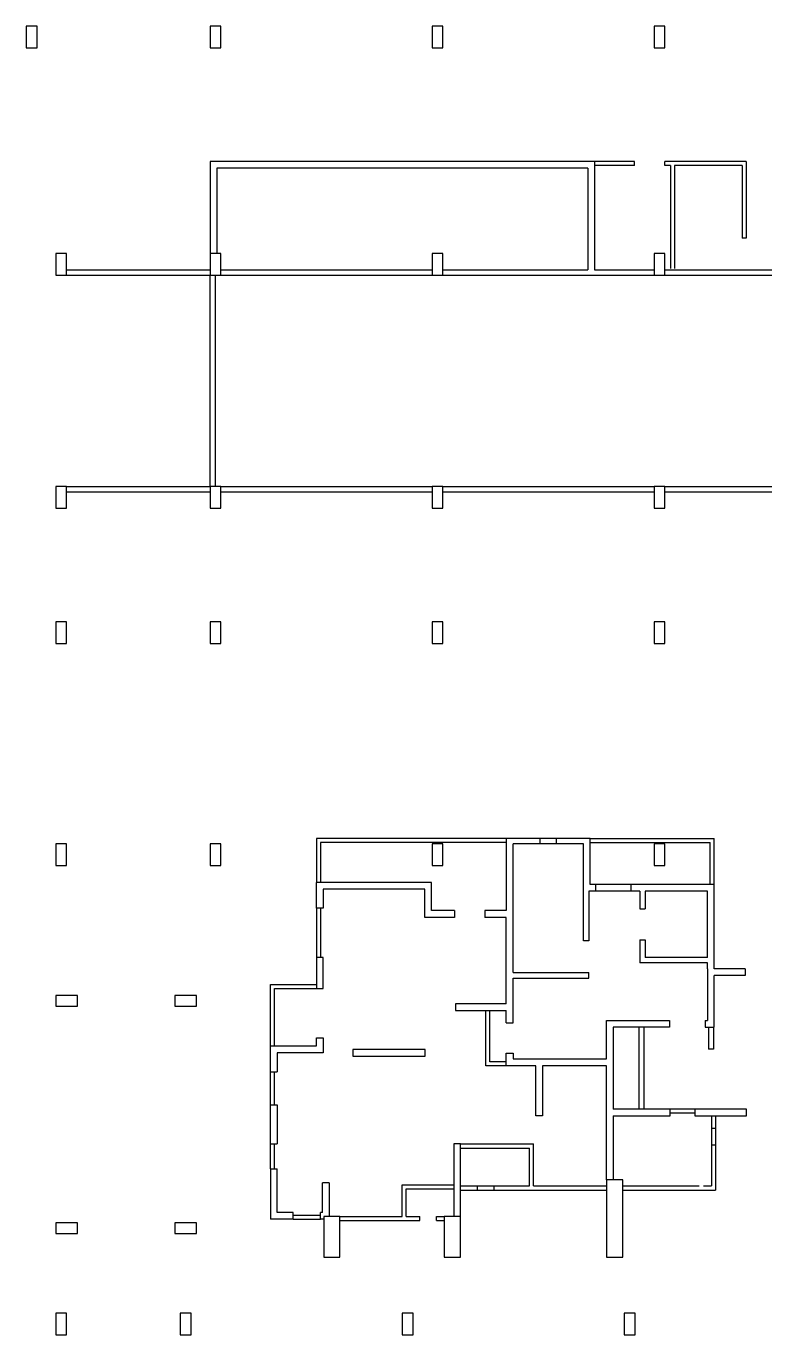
# Model space of a CAD drawing. Header units: metres. Extents: x -681087 to 1033303, y 74272 to 2630761.
# Drawn here: x 16694 to 43973, y 2161364 to 2209704 of the extents above; entities that cross this region are included whole.
import ezdxf

# ---------------------------------------------------------------- set-up
doc = ezdxf.new("R2010")
doc.units = ezdxf.units.M
for name, color, linetype in [('SKELETON_CLEAN', 7, 'Continuous'), ('SKELETON_ISOLATED', 1, 'Continuous'), ('SKELETON_ORIGINAL', 8, 'Continuous')]:
    doc.layers.add(name, color=color, linetype=linetype)

msp = doc.modelspace()

# ---------------------------------------------------------------- linework, layer by layer
at = {"layer": 'SKELETON_CLEAN'}
for p, q in [((17094, 2209704), (16694, 2209704)), ((16694, 2209704), (16694, 2208904)), ((17094, 2208904), (17094, 2209704)), ((23884, 2209704), (23484, 2209704)), ((23484, 2209704), (23484, 2208904)), ((23884, 2208904), (23884, 2209704)), ((32084, 2209704), (31684, 2209704)), ((31684, 2209704), (31684, 2208904)), ((32084, 2208904), (32084, 2209704)), ((40284, 2209704), (39884, 2209704)), ((39884, 2209704), (39884, 2208904)), ((40284, 2208904), (40284, 2209704)), ((16694, 2208904), (17094, 2208904)), ((23484, 2208904), (23884, 2208904)), ((31684, 2208904), (32084, 2208904)), ((39884, 2208904), (40284, 2208904)), ((23484, 2204704), (23484, 2201304)), ((37684, 2204704), (23484, 2204704)), ((23734, 2204454), (23734, 2201304)), ((37434, 2204454), (23734, 2204454)), ((37434, 2204454), (37434, 2200704)), ((39164, 2204704), (37684, 2204704)), ((37684, 2204704), (37684, 2200704)), ((39164, 2204554), (37684, 2204554)), ((39164, 2204554), (39164, 2204704)), ((43284, 2204704), (40284, 2204704)), ((40284, 2204554), (40284, 2204704)), ((40484, 2204554), (40284, 2204554)), ((40484, 2204554), (40484, 2200754)), ((43134, 2204554), (40634, 2204554)), ((40634, 2204554), (40634, 2200754)), ((43134, 2204554), (43134, 2201874)), ((43284, 2204704), (43284, 2201874)), ((43284, 2201874), (43134, 2201874)), ((18184, 2201304), (17784, 2201304)), ((17784, 2201304), (17784, 2200504)), ((18184, 2200504), (18184, 2201304)), ((23884, 2201304), (23484, 2201304)), ((23484, 2201304), (23484, 2200504)), ((23884, 2200504), (23884, 2201304)), ((32084, 2201304), (31684, 2201304)), ((31684, 2201304), (31684, 2200504)), ((32084, 2200504), (32084, 2201304)), ((40284, 2201304), (39884, 2201304)), ((39884, 2201304), (39884, 2200504)), ((40284, 2200504), (40284, 2201304)), ((17784, 2200504), (18184, 2200504)), ((18184, 2200504), (23484, 2200504)), ((23484, 2200504), (23884, 2200504)), ((23484, 2192704), (23484, 2200504)), ((23884, 2200504), (31684, 2200504)), ((31684, 2200504), (32084, 2200504)), ((32084, 2200704), (37434, 2200704)), ((32084, 2200504), (39884, 2200504)), ((37684, 2200704), (39884, 2200704)), ((39884, 2200504), (40284, 2200504)), ((40284, 2200704), (46964, 2200704)), ((40284, 2200504), (46964, 2200504)), ((18184, 2192704), (23484, 2192704)), ((23884, 2192704), (23484, 2192704)), ((23484, 2192704), (23484, 2191904)), ((23884, 2191904), (23884, 2192704)), ((23884, 2192704), (31684, 2192704)), ((32084, 2192704), (31684, 2192704)), ((31684, 2192704), (31684, 2191904)), ((32084, 2191904), (32084, 2192704)), ((32084, 2192704), (39884, 2192704)), ((40284, 2192704), (39884, 2192704)), ((39884, 2192704), (39884, 2191904)), ((40284, 2191904), (40284, 2192704)), ((40284, 2192704), (48084, 2192704)), ((18184, 2192702), (17784, 2192702)), ((17784, 2192702), (17784, 2191902)), ((18184, 2191902), (18184, 2192702)), ((17784, 2191902), (18184, 2191902)), ((23484, 2191904), (23884, 2191904)), ((31684, 2191904), (32084, 2191904)), ((39884, 2191904), (40284, 2191904)), ((18184, 2187702), (17784, 2187702)), ((17784, 2187702), (17784, 2186902)), ((18184, 2186902), (18184, 2187702)), ((23884, 2187704), (23484, 2187704)), ((23484, 2187704), (23484, 2186904)), ((23884, 2186904), (23884, 2187704)), ((32084, 2187704), (31684, 2187704)), ((31684, 2187704), (31684, 2186904)), ((32084, 2186904), (32084, 2187704)), ((40284, 2187704), (39884, 2187704)), ((39884, 2187704), (39884, 2186904)), ((40284, 2186904), (40284, 2187704)), ((17784, 2186902), (18184, 2186902)), ((23484, 2186904), (23884, 2186904)), ((31684, 2186904), (32084, 2186904)), ((39884, 2186904), (40284, 2186904)), ((27413, 2179704), (27413, 2178074)), ((34423, 2179704), (27413, 2179704)), ((34423, 2179704), (34423, 2177034)), ((37523, 2179704), (34423, 2179704)), ((37523, 2179704), (42103, 2179704)), ((37523, 2178004), (37523, 2179704)), ((42103, 2178004), (42103, 2179704)), ((18184, 2179502), (17784, 2179502)), ((17784, 2179502), (17784, 2178702)), ((18184, 2178702), (18184, 2179502)), ((23884, 2179504), (23484, 2179504)), ((23484, 2179504), (23484, 2178704)), ((23884, 2178704), (23884, 2179504)), ((34423, 2179554), (27563, 2179554)), ((27563, 2179554), (27563, 2178074)), ((32084, 2179504), (31684, 2179504)), ((31684, 2179504), (31684, 2178704)), ((32084, 2178704), (32084, 2179504)), ((37273, 2179504), (34673, 2179504)), ((34673, 2174744), (34673, 2179504)), ((37273, 2175914), (37273, 2179504)), ((37523, 2179554), (41953, 2179554)), ((40284, 2179504), (39884, 2179504)), ((39884, 2179504), (39884, 2178704)), ((40284, 2178704), (40284, 2179504)), ((41953, 2178004), (41953, 2179554)), ((17784, 2178702), (18184, 2178702)), ((23484, 2178704), (23884, 2178704)), ((31684, 2178704), (32084, 2178704)), ((39884, 2178704), (40284, 2178704)), ((31663, 2178074), (27413, 2178074)), ((27413, 2177124), (27413, 2178074)), ((31413, 2177824), (27663, 2177824)), ((27663, 2177824), (27663, 2177124)), ((31413, 2176784), (31413, 2177824)), ((31663, 2177034), (31663, 2178074)), ((39353, 2177754), (37473, 2177754)), ((37473, 2177754), (37473, 2175914)), ((42103, 2178004), (37523, 2178004)), ((39353, 2177754), (39353, 2177099)), ((39553, 2177754), (39553, 2177099)), ((41853, 2177754), (39553, 2177754)), ((41853, 2175304), (41853, 2177754)), ((42103, 2174884), (42103, 2178004)), ((27413, 2177124), (27413, 2175304)), ((27663, 2177124), (27413, 2177124)), ((32508, 2176784), (31413, 2176784)), ((32508, 2177034), (31663, 2177034)), ((32508, 2177034), (32508, 2176784)), ((34423, 2177034), (33628, 2177034)), ((33628, 2177034), (33628, 2176784)), ((34423, 2176784), (33628, 2176784)), ((34423, 2173589), (34423, 2176784)), ((39353, 2177099), (39553, 2177099)), ((37473, 2175914), (37273, 2175914)), ((39353, 2175959), (39353, 2175104)), ((39353, 2175959), (39553, 2175959)), ((39553, 2175959), (39553, 2175304)), ((27663, 2175304), (27413, 2175304)), ((27413, 2175304), (27413, 2174154)), ((27663, 2174154), (27663, 2175304)), ((41853, 2175304), (39553, 2175304)), ((41853, 2175104), (39353, 2175104)), ((41853, 2174884), (41853, 2175104)), ((41853, 2174884), (41853, 2172974)), ((43253, 2174884), (42103, 2174884)), ((43253, 2174884), (43253, 2174634)), ((34673, 2174744), (37473, 2174744)), ((34673, 2174544), (37473, 2174544)), ((34673, 2172894), (34673, 2174544)), ((37473, 2174544), (37473, 2174744)), ((42103, 2172724), (42103, 2174634)), ((43253, 2174634), (42103, 2174634)), ((18584, 2173904), (17784, 2173904)), ((17784, 2173904), (17784, 2173504)), ((18584, 2173504), (18584, 2173904)), ((22984, 2173904), (22184, 2173904)), ((22184, 2173904), (22184, 2173504)), ((22984, 2173504), (22984, 2173904)), ((25713, 2174309), (27413, 2174309)), ((25713, 2172034), (25713, 2174309)), ((25863, 2174159), (27413, 2174159)), ((25863, 2172034), (25863, 2174159)), ((27413, 2174154), (27663, 2174154)), ((17784, 2173504), (18584, 2173504)), ((22184, 2173504), (22984, 2173504)), ((34423, 2173589), (32553, 2173589)), ((32553, 2173589), (32553, 2173339)), ((32553, 2173339), (34423, 2173339)), ((33673, 2171304), (33673, 2173339)), ((33823, 2171454), (33823, 2173339)), ((34423, 2172894), (34423, 2173339)), ((34423, 2172894), (34673, 2172894)), ((38123, 2171554), (38123, 2172974)), ((38123, 2172974), (40453, 2172974)), ((40453, 2172974), (40453, 2172724)), ((41773, 2172974), (41773, 2172724)), ((41773, 2172974), (41853, 2172974)), ((40453, 2172724), (38373, 2172724)), ((38373, 2172724), (38373, 2169699)), ((41773, 2172724), (42103, 2172724)), ((41893, 2172724), (41893, 2171919)), ((42083, 2172724), (42083, 2171919)), ((25713, 2171084), (25713, 2172034)), ((25713, 2172034), (27413, 2172034)), ((27413, 2172034), (27413, 2172334)), ((27413, 2172334), (27663, 2172334)), ((27663, 2172334), (27663, 2171784)), ((42083, 2171919), (41893, 2171919)), ((25963, 2171784), (25963, 2171084)), ((27663, 2171784), (25963, 2171784)), ((31433, 2171909), (28753, 2171909)), ((28753, 2171909), (28753, 2171659)), ((28753, 2171659), (31433, 2171659)), ((31433, 2171659), (31433, 2171909)), ((34423, 2171454), (33823, 2171454)), ((34423, 2171774), (34673, 2171774)), ((34423, 2171304), (34423, 2171774)), ((34673, 2171774), (34673, 2171554)), ((34673, 2171554), (38123, 2171554)), ((25713, 2169864), (25713, 2171084)), ((25713, 2171084), (25963, 2171084)), ((34423, 2171304), (33673, 2171304)), ((35518, 2171304), (34423, 2171304)), ((35518, 2169454), (35518, 2171304)), ((35768, 2171304), (35768, 2169454)), ((38123, 2171304), (35768, 2171304)), ((38123, 2167084), (38123, 2171304)), ((25713, 2168414), (25713, 2169864)), ((25713, 2169864), (25963, 2169864)), ((25963, 2169864), (25963, 2168414)), ((40473, 2169699), (38373, 2169699)), ((40473, 2169449), (40473, 2169699)), ((41393, 2169699), (40473, 2169699)), ((43293, 2169699), (41393, 2169699)), ((41393, 2169699), (41393, 2169449)), ((43293, 2169449), (43293, 2169699)), ((35768, 2169454), (35518, 2169454)), ((38373, 2169449), (40473, 2169449)), ((38373, 2169449), (38373, 2167084)), ((41393, 2169449), (43293, 2169449)), ((42003, 2169449), (42003, 2166864)), ((42153, 2169449), (42153, 2166714)), ((25713, 2167494), (25713, 2168414)), ((25713, 2168414), (25963, 2168414)), ((32733, 2168414), (32483, 2168414)), ((32483, 2168414), (32483, 2165734)), ((32733, 2168414), (35433, 2168414)), ((32733, 2165734), (32733, 2168414)), ((32733, 2168264), (35283, 2168264)), ((35283, 2166864), (35283, 2168264)), ((35433, 2166864), (35433, 2168414)), ((25713, 2167494), (25713, 2165634)), ((25713, 2167494), (25963, 2167494)), ((25963, 2165884), (25963, 2167494)), ((38723, 2167084), (38123, 2167084)), ((38123, 2167084), (38123, 2164234)), ((38723, 2164234), (38723, 2167084)), ((27633, 2165884), (27633, 2166984)), ((27883, 2166984), (27633, 2166984)), ((27883, 2166984), (27883, 2165734)), ((30583, 2166904), (32483, 2166904)), ((30583, 2165734), (30583, 2166904)), ((30733, 2166754), (32483, 2166754)), ((30733, 2165734), (30733, 2166754)), ((32733, 2166864), (35283, 2166864)), ((35433, 2166864), (38123, 2166864)), ((38723, 2166714), (42153, 2166714)), ((41703, 2166864), (42003, 2166864)), ((26548, 2165634), (25713, 2165634)), ((26548, 2165884), (25963, 2165884)), ((26548, 2165634), (26548, 2165884)), ((26548, 2165634), (27568, 2165634)), ((27568, 2165634), (27568, 2165884)), ((27633, 2165884), (27568, 2165884)), ((27683, 2165634), (27568, 2165634)), ((28283, 2165734), (27683, 2165734)), ((27683, 2165734), (27683, 2164234)), ((28283, 2164234), (28283, 2165734)), ((28283, 2165734), (30583, 2165734)), ((30733, 2165734), (31233, 2165734)), ((31233, 2165584), (31233, 2165734)), ((31853, 2165734), (32133, 2165734)), ((31853, 2165584), (31853, 2165734)), ((32733, 2165734), (32133, 2165734)), ((32133, 2165734), (32133, 2164234)), ((32733, 2164234), (32733, 2165734)), ((18584, 2165504), (17784, 2165504)), ((17784, 2165504), (17784, 2165104)), ((18584, 2165104), (18584, 2165504)), ((22984, 2165504), (22184, 2165504)), ((22184, 2165504), (22184, 2165104)), ((22984, 2165104), (22984, 2165504)), ((28283, 2165584), (31233, 2165584)), ((31853, 2165584), (32133, 2165584)), ((17784, 2165104), (18584, 2165104)), ((22184, 2165104), (22984, 2165104)), ((27683, 2164234), (28283, 2164234)), ((32133, 2164234), (32733, 2164234)), ((38123, 2164234), (38723, 2164234)), ((18184, 2162164), (17784, 2162164)), ((17784, 2162164), (17784, 2161364)), ((18184, 2161364), (18184, 2162164)), ((22784, 2162164), (22384, 2162164)), ((22384, 2162164), (22384, 2161364)), ((22784, 2161364), (22784, 2162164)), ((30984, 2162164), (30584, 2162164)), ((30584, 2162164), (30584, 2161364)), ((30984, 2161364), (30984, 2162164)), ((39184, 2162164), (38784, 2162164)), ((38784, 2162164), (38784, 2161364)), ((39184, 2161364), (39184, 2162164)), ((17784, 2161364), (18184, 2161364)), ((22384, 2161364), (22784, 2161364)), ((30584, 2161364), (30984, 2161364)), ((38784, 2161364), (39184, 2161364))]:
    msp.add_line(p, q, dxfattribs=at)
at = {"layer": 'SKELETON_ISOLATED'}
for p, q in [((18184, 2200704), (23484, 2200704)), ((23684, 2192704), (23684, 2200504)), ((23884, 2200704), (31684, 2200704)), ((18184, 2192504), (23484, 2192504)), ((23884, 2192504), (31684, 2192504)), ((32084, 2192504), (39884, 2192504)), ((40284, 2192504), (48084, 2192504)), ((35663, 2179704), (35663, 2179504)), ((36283, 2179504), (36283, 2179704)), ((37723, 2178004), (37723, 2177754)), ((39023, 2178004), (39023, 2177754)), ((27563, 2177124), (27563, 2175304)), ((39318, 2172724), (39318, 2169699)), ((39508, 2172724), (39508, 2169699)), ((25863, 2169864), (25863, 2171084)), ((41393, 2169549), (40473, 2169549)), ((42153, 2168984), (42003, 2168984)), ((25863, 2167494), (25863, 2168414)), ((42153, 2168364), (42003, 2168364)), ((32733, 2166714), (38123, 2166714)), ((33363, 2166714), (33363, 2166864)), ((33983, 2166714), (33983, 2166864)), ((38723, 2166864), (41553, 2166864)), ((26548, 2165784), (27568, 2165784))]:
    msp.add_line(p, q, dxfattribs=at)
at = {"layer": 'SKELETON_ORIGINAL'}
for p, q in [((17094, 2209704), (16694, 2209704)), ((16694, 2209704), (16694, 2208904)), ((17094, 2208904), (17094, 2209704)), ((23884, 2209704), (23484, 2209704)), ((23484, 2209704), (23484, 2208904)), ((23884, 2208904), (23884, 2209704)), ((32084, 2209704), (31684, 2209704)), ((31684, 2209704), (31684, 2208904)), ((32084, 2208904), (32084, 2209704)), ((40284, 2209704), (39884, 2209704)), ((39884, 2209704), (39884, 2208904)), ((40284, 2208904), (40284, 2209704)), ((16694, 2208904), (17094, 2208904)), ((23484, 2208904), (23884, 2208904)), ((31684, 2208904), (32084, 2208904)), ((39884, 2208904), (40284, 2208904)), ((23484, 2204704), (23484, 2201304)), ((37684, 2204704), (23484, 2204704)), ((23734, 2204454), (23734, 2201304)), ((37434, 2204454), (23734, 2204454)), ((37434, 2204454), (37434, 2200704)), ((39164, 2204704), (37684, 2204704)), ((37684, 2204704), (37684, 2200704)), ((39164, 2204554), (37684, 2204554)), ((39164, 2204554), (39164, 2204704)), ((43284, 2204704), (40284, 2204704)), ((40284, 2204554), (40284, 2204704)), ((40484, 2204554), (40284, 2204554)), ((40484, 2204554), (40484, 2200754)), ((43134, 2204554), (40634, 2204554)), ((40634, 2204554), (40634, 2200754)), ((43134, 2204554), (43134, 2201874)), ((43284, 2204704), (43284, 2201874)), ((43284, 2201874), (43134, 2201874)), ((18184, 2201304), (17784, 2201304)), ((17784, 2201304), (17784, 2200504)), ((18184, 2200504), (18184, 2201304)), ((23884, 2201304), (23484, 2201304)), ((23484, 2201304), (23484, 2200504)), ((23884, 2200504), (23884, 2201304)), ((32084, 2201304), (31684, 2201304)), ((31684, 2201304), (31684, 2200504)), ((32084, 2200504), (32084, 2201304)), ((40284, 2201304), (39884, 2201304)), ((39884, 2201304), (39884, 2200504)), ((40284, 2200504), (40284, 2201304)), ((17784, 2200504), (18184, 2200504)), ((18184, 2200704), (23484, 2200704)), ((18184, 2200504), (23484, 2200504)), ((23484, 2200504), (23884, 2200504)), ((23484, 2192704), (23484, 2200504)), ((23684, 2192704), (23684, 2200504)), ((23884, 2200704), (31684, 2200704)), ((23884, 2200504), (31684, 2200504)), ((31684, 2200504), (32084, 2200504)), ((32084, 2200704), (37434, 2200704)), ((32084, 2200504), (39884, 2200504)), ((37684, 2200704), (39884, 2200704)), ((39884, 2200504), (40284, 2200504)), ((40284, 2200704), (46964, 2200704)), ((40284, 2200504), (46964, 2200504)), ((18184, 2192704), (23484, 2192704)), ((23884, 2192704), (23484, 2192704)), ((23484, 2192704), (23484, 2191904)), ((23884, 2191904), (23884, 2192704)), ((23884, 2192704), (31684, 2192704)), ((32084, 2192704), (31684, 2192704)), ((31684, 2192704), (31684, 2191904)), ((32084, 2191904), (32084, 2192704)), ((32084, 2192704), (39884, 2192704)), ((40284, 2192704), (39884, 2192704)), ((39884, 2192704), (39884, 2191904)), ((40284, 2191904), (40284, 2192704)), ((40284, 2192704), (48084, 2192704)), ((18184, 2192702), (17784, 2192702)), ((17784, 2192702), (17784, 2191902)), ((18184, 2191902), (18184, 2192702)), ((18184, 2192504), (23484, 2192504)), ((23884, 2192504), (31684, 2192504)), ((32084, 2192504), (39884, 2192504)), ((40284, 2192504), (48084, 2192504)), ((17784, 2191902), (18184, 2191902)), ((23484, 2191904), (23884, 2191904)), ((31684, 2191904), (32084, 2191904)), ((39884, 2191904), (40284, 2191904)), ((18184, 2187702), (17784, 2187702)), ((17784, 2187702), (17784, 2186902)), ((18184, 2186902), (18184, 2187702)), ((23884, 2187704), (23484, 2187704)), ((23484, 2187704), (23484, 2186904)), ((23884, 2186904), (23884, 2187704)), ((32084, 2187704), (31684, 2187704)), ((31684, 2187704), (31684, 2186904)), ((32084, 2186904), (32084, 2187704)), ((40284, 2187704), (39884, 2187704)), ((39884, 2187704), (39884, 2186904)), ((40284, 2186904), (40284, 2187704)), ((17784, 2186902), (18184, 2186902)), ((23484, 2186904), (23884, 2186904)), ((31684, 2186904), (32084, 2186904)), ((39884, 2186904), (40284, 2186904)), ((27413, 2179704), (27413, 2178074)), ((34423, 2179704), (27413, 2179704)), ((34423, 2179704), (34423, 2177034)), ((37523, 2179704), (34423, 2179704)), ((35663, 2179704), (35663, 2179504)), ((36283, 2179504), (36283, 2179704)), ((37523, 2179704), (42103, 2179704)), ((37523, 2178004), (37523, 2179704)), ((42103, 2178004), (42103, 2179704)), ((18184, 2179502), (17784, 2179502)), ((17784, 2179502), (17784, 2178702)), ((18184, 2178702), (18184, 2179502)), ((23884, 2179504), (23484, 2179504)), ((23484, 2179504), (23484, 2178704)), ((23884, 2178704), (23884, 2179504)), ((34423, 2179554), (27563, 2179554)), ((27563, 2179554), (27563, 2178074)), ((32084, 2179504), (31684, 2179504)), ((31684, 2179504), (31684, 2178704)), ((32084, 2178704), (32084, 2179504)), ((37273, 2179504), (34673, 2179504)), ((34673, 2174744), (34673, 2179504)), ((37273, 2175914), (37273, 2179504)), ((37523, 2179554), (41953, 2179554)), ((40284, 2179504), (39884, 2179504)), ((39884, 2179504), (39884, 2178704)), ((40284, 2178704), (40284, 2179504)), ((41953, 2178004), (41953, 2179554)), ((17784, 2178702), (18184, 2178702)), ((23484, 2178704), (23884, 2178704)), ((31684, 2178704), (32084, 2178704)), ((39884, 2178704), (40284, 2178704)), ((31663, 2178074), (27413, 2178074)), ((27413, 2177124), (27413, 2178074)), ((31413, 2177824), (27663, 2177824)), ((27663, 2177824), (27663, 2177124)), ((31413, 2176784), (31413, 2177824)), ((31663, 2177034), (31663, 2178074)), ((39353, 2177754), (37473, 2177754)), ((37473, 2177754), (37473, 2175914)), ((42103, 2178004), (37523, 2178004)), ((37723, 2178004), (37723, 2177754)), ((39023, 2178004), (39023, 2177754)), ((39353, 2177754), (39353, 2177099)), ((39553, 2177754), (39553, 2177099)), ((41853, 2177754), (39553, 2177754)), ((41853, 2175304), (41853, 2177754)), ((42103, 2174884), (42103, 2178004)), ((27413, 2177124), (27413, 2175304)), ((27663, 2177124), (27413, 2177124)), ((27563, 2177124), (27563, 2175304)), ((32508, 2176784), (31413, 2176784)), ((32508, 2177034), (31663, 2177034)), ((32508, 2177034), (32508, 2176784)), ((34423, 2177034), (33628, 2177034)), ((33628, 2177034), (33628, 2176784)), ((34423, 2176784), (33628, 2176784)), ((34423, 2173589), (34423, 2176784)), ((39353, 2177099), (39553, 2177099)), ((37473, 2175914), (37273, 2175914)), ((39353, 2175959), (39353, 2175104)), ((39353, 2175959), (39553, 2175959)), ((39553, 2175959), (39553, 2175304)), ((27663, 2175304), (27413, 2175304)), ((27413, 2175304), (27413, 2174154)), ((27663, 2174154), (27663, 2175304)), ((41853, 2175304), (39553, 2175304)), ((41853, 2175104), (39353, 2175104)), ((41853, 2174884), (41853, 2175104)), ((41853, 2174884), (41853, 2172974)), ((43253, 2174884), (42103, 2174884)), ((43253, 2174884), (43253, 2174634)), ((34673, 2174744), (37473, 2174744)), ((34673, 2174544), (37473, 2174544)), ((34673, 2172894), (34673, 2174544)), ((37473, 2174544), (37473, 2174744)), ((42103, 2172724), (42103, 2174634)), ((43253, 2174634), (42103, 2174634)), ((18584, 2173904), (17784, 2173904)), ((17784, 2173904), (17784, 2173504)), ((18584, 2173504), (18584, 2173904)), ((22984, 2173904), (22184, 2173904)), ((22184, 2173904), (22184, 2173504)), ((22984, 2173504), (22984, 2173904)), ((25713, 2174309), (27413, 2174309)), ((25713, 2172034), (25713, 2174309)), ((25863, 2174159), (27413, 2174159)), ((25863, 2172034), (25863, 2174159)), ((27413, 2174154), (27663, 2174154)), ((17784, 2173504), (18584, 2173504)), ((22184, 2173504), (22984, 2173504)), ((34423, 2173589), (32553, 2173589)), ((32553, 2173589), (32553, 2173339)), ((32553, 2173339), (34423, 2173339)), ((33673, 2171304), (33673, 2173339)), ((33823, 2171454), (33823, 2173339)), ((34423, 2172894), (34423, 2173339)), ((34423, 2172894), (34673, 2172894)), ((38123, 2171554), (38123, 2172974)), ((38123, 2172974), (40453, 2172974)), ((40453, 2172974), (40453, 2172724)), ((41773, 2172974), (41773, 2172724)), ((41773, 2172974), (41853, 2172974)), ((40453, 2172724), (38373, 2172724)), ((38373, 2172724), (38373, 2169699)), ((39318, 2172724), (39318, 2169699)), ((39508, 2172724), (39508, 2169699)), ((41773, 2172724), (42103, 2172724)), ((41893, 2172724), (41893, 2171919)), ((42083, 2172724), (42083, 2171919)), ((25713, 2171084), (25713, 2172034)), ((25713, 2172034), (27413, 2172034)), ((27413, 2172034), (27413, 2172334)), ((27413, 2172334), (27663, 2172334)), ((27663, 2172334), (27663, 2171784)), ((42083, 2171919), (41893, 2171919)), ((25963, 2171784), (25963, 2171084)), ((27663, 2171784), (25963, 2171784)), ((31433, 2171909), (28753, 2171909)), ((28753, 2171909), (28753, 2171659)), ((28753, 2171659), (31433, 2171659)), ((31433, 2171659), (31433, 2171909)), ((34423, 2171454), (33823, 2171454)), ((34423, 2171774), (34673, 2171774)), ((34423, 2171304), (34423, 2171774)), ((34673, 2171774), (34673, 2171554)), ((34673, 2171554), (38123, 2171554)), ((25713, 2169864), (25713, 2171084)), ((25713, 2171084), (25963, 2171084)), ((25863, 2169864), (25863, 2171084)), ((34423, 2171304), (33673, 2171304)), ((35518, 2171304), (34423, 2171304)), ((35518, 2169454), (35518, 2171304)), ((35768, 2171304), (35768, 2169454)), ((38123, 2171304), (35768, 2171304)), ((38123, 2167084), (38123, 2171304)), ((25713, 2168414), (25713, 2169864)), ((25713, 2169864), (25963, 2169864)), ((25963, 2169864), (25963, 2168414)), ((40473, 2169699), (38373, 2169699)), ((40473, 2169449), (40473, 2169699)), ((41393, 2169699), (40473, 2169699)), ((41393, 2169549), (40473, 2169549)), ((43293, 2169699), (41393, 2169699)), ((41393, 2169699), (41393, 2169449)), ((43293, 2169449), (43293, 2169699)), ((35768, 2169454), (35518, 2169454)), ((38373, 2169449), (40473, 2169449)), ((38373, 2169449), (38373, 2167084)), ((41393, 2169449), (43293, 2169449)), ((42003, 2169449), (42003, 2166864)), ((42153, 2169449), (42153, 2166714)), ((42153, 2168984), (42003, 2168984)), ((25713, 2167494), (25713, 2168414)), ((25713, 2168414), (25963, 2168414)), ((25863, 2167494), (25863, 2168414)), ((32733, 2168414), (32483, 2168414)), ((32483, 2168414), (32483, 2165734)), ((32733, 2168414), (35433, 2168414)), ((32733, 2165734), (32733, 2168414)), ((32733, 2168264), (35283, 2168264)), ((35283, 2166864), (35283, 2168264)), ((35433, 2166864), (35433, 2168414)), ((42153, 2168364), (42003, 2168364)), ((25713, 2167494), (25713, 2165634)), ((25713, 2167494), (25963, 2167494)), ((25963, 2165884), (25963, 2167494)), ((38723, 2167084), (38123, 2167084)), ((38123, 2167084), (38123, 2164234)), ((38723, 2167084), (38123, 2167084)), ((38123, 2167084), (38123, 2164234)), ((38723, 2164234), (38723, 2167084)), ((38723, 2164234), (38723, 2167084)), ((27633, 2165884), (27633, 2166984)), ((27883, 2166984), (27633, 2166984)), ((27883, 2166984), (27883, 2165734)), ((30583, 2166904), (32483, 2166904)), ((30583, 2165734), (30583, 2166904)), ((30733, 2166754), (32483, 2166754)), ((30733, 2165734), (30733, 2166754)), ((32733, 2166864), (35283, 2166864)), ((32733, 2166714), (38123, 2166714)), ((33363, 2166714), (33363, 2166864)), ((33983, 2166714), (33983, 2166864)), ((35433, 2166864), (38123, 2166864)), ((38723, 2166864), (41553, 2166864)), ((38723, 2166714), (42153, 2166714)), ((41703, 2166864), (42003, 2166864)), ((26548, 2165634), (25713, 2165634)), ((26548, 2165884), (25963, 2165884)), ((26548, 2165634), (26548, 2165884)), ((26548, 2165784), (27568, 2165784)), ((26548, 2165634), (27568, 2165634)), ((27568, 2165634), (27568, 2165884)), ((27633, 2165884), (27568, 2165884)), ((27683, 2165634), (27568, 2165634)), ((28283, 2165734), (27683, 2165734)), ((27683, 2165734), (27683, 2164234)), ((28283, 2165734), (27683, 2165734)), ((27683, 2165734), (27683, 2164234)), ((28283, 2164234), (28283, 2165734)), ((28283, 2164234), (28283, 2165734)), ((28283, 2165734), (30583, 2165734)), ((30733, 2165734), (31233, 2165734)), ((31233, 2165584), (31233, 2165734)), ((31853, 2165734), (32133, 2165734)), ((31853, 2165584), (31853, 2165734)), ((32733, 2165734), (32133, 2165734)), ((32133, 2165734), (32133, 2164234)), ((32733, 2165734), (32133, 2165734)), ((32133, 2165734), (32133, 2164234)), ((32733, 2164234), (32733, 2165734)), ((32733, 2164234), (32733, 2165734)), ((18584, 2165504), (17784, 2165504)), ((17784, 2165504), (17784, 2165104)), ((18584, 2165104), (18584, 2165504)), ((22984, 2165504), (22184, 2165504)), ((22184, 2165504), (22184, 2165104)), ((22984, 2165104), (22984, 2165504)), ((28283, 2165584), (31233, 2165584)), ((31853, 2165584), (32133, 2165584)), ((17784, 2165104), (18584, 2165104)), ((22184, 2165104), (22984, 2165104)), ((27683, 2164234), (28283, 2164234)), ((27683, 2164234), (28283, 2164234)), ((32133, 2164234), (32733, 2164234)), ((32133, 2164234), (32733, 2164234)), ((38123, 2164234), (38723, 2164234)), ((38123, 2164234), (38723, 2164234)), ((18184, 2162164), (17784, 2162164)), ((17784, 2162164), (17784, 2161364)), ((18184, 2161364), (18184, 2162164)), ((22784, 2162164), (22384, 2162164)), ((22384, 2162164), (22384, 2161364)), ((22784, 2161364), (22784, 2162164)), ((30984, 2162164), (30584, 2162164)), ((30584, 2162164), (30584, 2161364)), ((30984, 2161364), (30984, 2162164)), ((39184, 2162164), (38784, 2162164)), ((38784, 2162164), (38784, 2161364)), ((39184, 2161364), (39184, 2162164)), ((17784, 2161364), (18184, 2161364)), ((22384, 2161364), (22784, 2161364)), ((30584, 2161364), (30984, 2161364)), ((38784, 2161364), (39184, 2161364))]:
    msp.add_line(p, q, dxfattribs=at)

doc.saveas('drawing.dxf')
